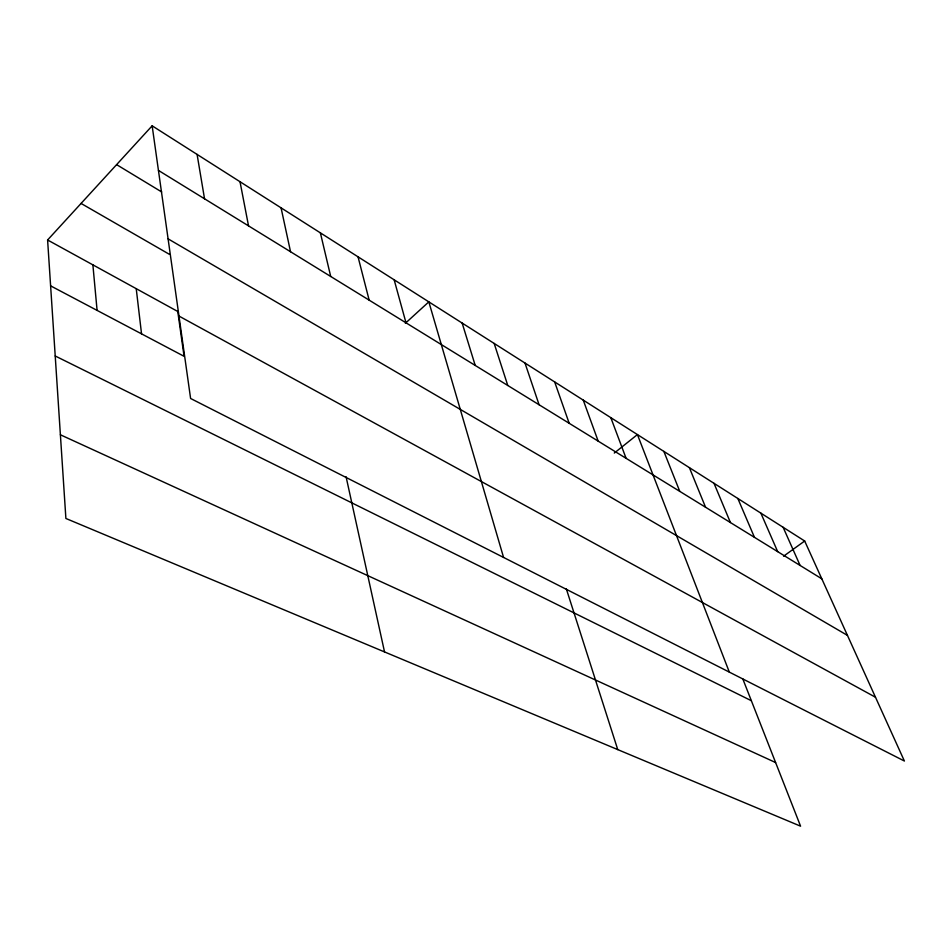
<?xml version="1.0" encoding="UTF-8"?>
<svg xmlns="http://www.w3.org/2000/svg" width="952" height="952" viewBox="0 0 952 952"><rect width="100%" height="100%" fill="white"/><g stroke="black" fill="none" stroke-linecap="round" stroke-linejoin="round"><path stroke-width="1.43" d="M742.774 678.836L800.572 826.181L65.89 518.471L47.6 239.987L152.153 125.819L804.678 541.01L904.4 761.029L190.602 398.483L152.153 125.819M405.338 323.299L428.828 301.855L503.572 557.444M614.29 453.069L637.423 434.576L729.327 672.112M783.603 556.194L804.678 541.01M60.392 434.778L775.606 762.54M55.216 355.988L751.354 700.72M50.611 285.862L184.069 356.31L177.762 311.482L47.6 239.987M178.988 316.076L875.483 697.233M81.075 203.442L169.504 254.386M168.099 238.857L847.458 635.389M116.608 164.636L161.673 191.935M158.448 170.42L821.814 578.816M783.127 527.289L800.108 565.452M760.862 513.128L777.677 551.636M737.836 498.479L754.46 537.345M714.024 483.33L730.434 522.553M689.391 467.646L705.551 507.237M663.865 451.403L679.764 491.363M610.815 417.654L626.095 458.328M583.255 400.114L598.177 441.133M554.659 381.919L569.189 423.283M524.992 363.045L539.082 404.755M494.171 343.434L507.773 385.477M566.357 588.955L617.753 749.617M462.148 323.061L475.215 365.437M394.152 279.793L406.004 322.823M358.035 256.814L369.162 300.154M320.372 232.847L330.713 276.473M346.076 476.738L384.537 651.942M281.066 207.845L290.538 251.745M240.011 181.713L248.531 225.886M197.088 154.403L204.537 198.801M136.231 288.67L141.539 333.854M92.879 264.858L97.092 310.4"/></g></svg>
